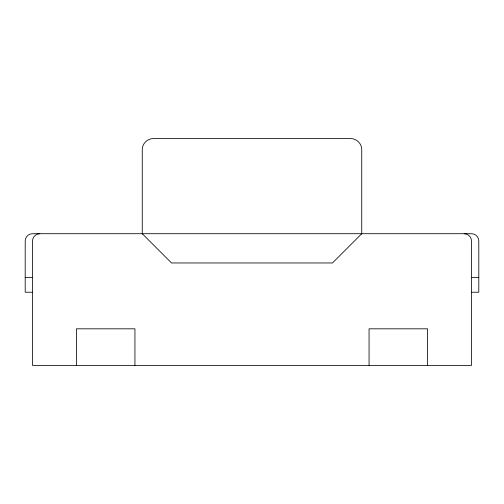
<?xml version="1.0" encoding="UTF-8"?>
<svg xmlns="http://www.w3.org/2000/svg" width="504" height="504" viewBox="0 0 504 504"><rect width="100%" height="100%" fill="white"/><g stroke="black" fill="none" stroke-linecap="round" stroke-linejoin="round"><path stroke-width="0.76" d="M361.74 233.711L332.476 262.975L171.524 262.975L142.26 233.711M25.2 277.609L32.514 277.609M471.486 277.609L478.8 277.609M32.514 292.238L25.2 292.238L25.2 241.025A7.314 7.314 0 0 1 32.514 233.711L471.486 233.711A7.314 7.314 0 0 1 478.8 241.025L478.8 292.238L471.486 292.238M427.587 365.4L427.587 328.822L369.06 328.822L369.06 365.4M361.74 233.988L361.74 149.575C361.828 143.672 356.555 138.505 350.671 138.6L153.329 138.6C147.445 138.505 142.172 143.672 142.26 149.575L142.26 233.988M134.94 365.4L134.94 328.822L76.413 328.822L76.413 365.4M464.165 233.711A7.314 7.314 0 0 1 471.486 241.025L471.486 365.4L32.514 365.4L32.514 241.025A7.314 7.314 0 0 1 39.835 233.711"/></g></svg>
